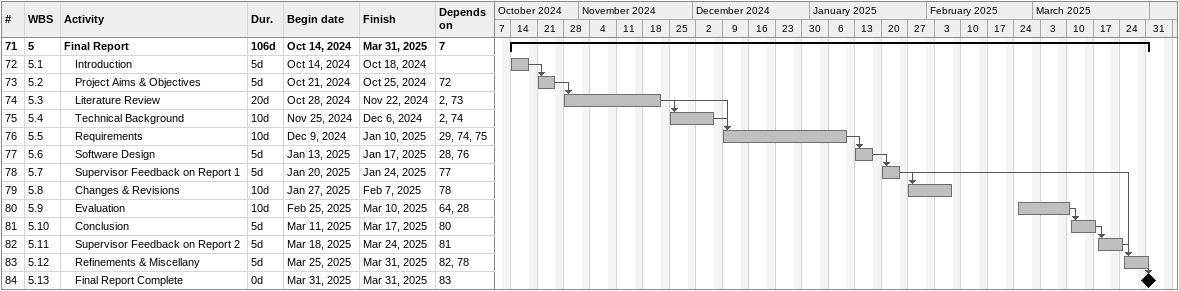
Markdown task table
| ID | WBS | Task | Duration | Start | Finish | Predecessors |
|---|---|---|---|---|---|---|
| 71 | 5 | **Final Report** | 106d | 2024-10-14 | 2025-03-31 | 7 |
| 72 | 5.1 | Introduction | 5d | 2024-10-14 | 2024-10-18 |  |
| 73 | 5.2 | Project Aims & Objectives | 5d | 2024-10-21 | 2024-10-25 | 72 |
| 74 | 5.3 | Literature Review | 20d | 2024-10-28 | 2024-11-22 | 2, 73 |
| 75 | 5.4 | Technical Background | 10d | 2024-11-25 | 2024-12-06 | 2, 74 |
| 76 | 5.5 | Requirements | 10d | 2024-12-09 | 2025-01-10 | 29, 74, 75 |
| 77 | 5.6 | Software Design | 5d | 2025-01-13 | 2025-01-17 | 28, 76 |
| 78 | 5.7 | Supervisor Feedback on Report 1 | 5d | 2025-01-20 | 2025-01-24 | 77 |
| 79 | 5.8 | Changes & Revisions | 10d | 2025-01-27 | 2025-02-07 | 78 |
| 80 | 5.9 | Evaluation | 10d | 2025-02-25 | 2025-03-10 | 64, 28 |
| 81 | 5.10 | Conclusion | 5d | 2025-03-11 | 2025-03-17 | 80 |
| 82 | 5.11 | Supervisor Feedback on Report 2 | 5d | 2025-03-18 | 2025-03-24 | 81 |
| 83 | 5.12 | Refinements & Miscellany | 5d | 2025-03-25 | 2025-03-31 | 82, 78 |
| 84 | 5.13 | Final Report Complete | 0d | 2025-03-31 | 2025-03-31 | 83 |
